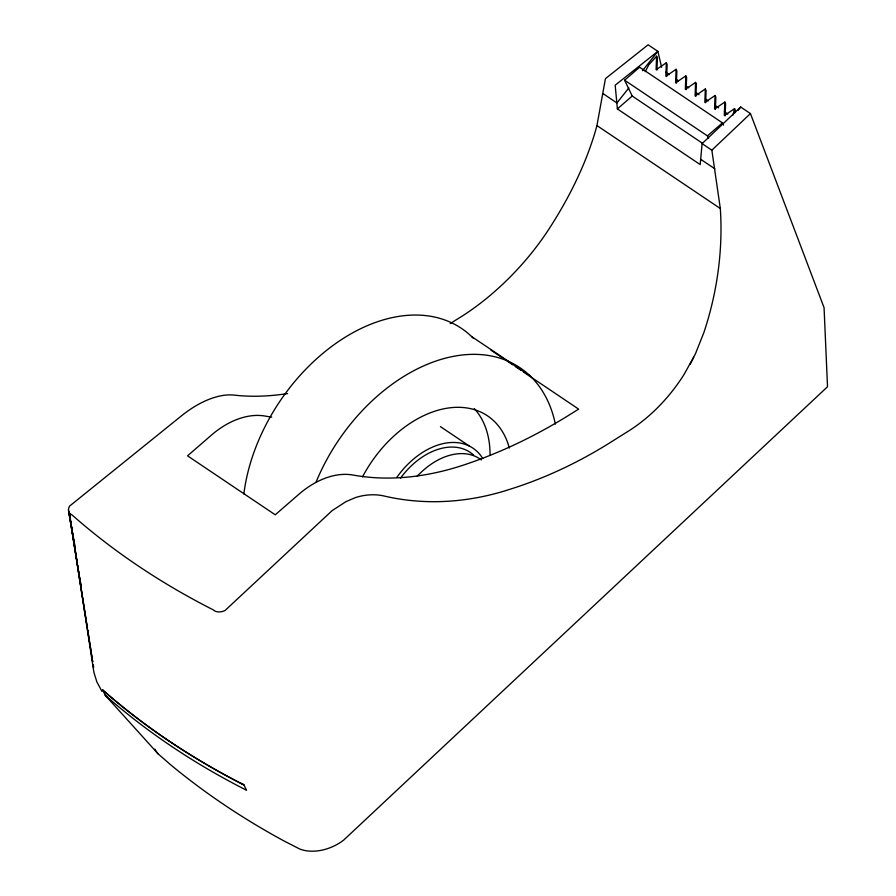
<?xml version="1.0" encoding="UTF-8"?>
<svg xmlns="http://www.w3.org/2000/svg" width="896" height="896" viewBox="0 0 896 896"><rect width="100%" height="100%" fill="white"/><g stroke="black" fill="none" stroke-linecap="round" stroke-linejoin="round"><path stroke-width="1.34" d="M645.221 71.669L648.794 64.837L656.6 56.213L656.107 69.742L666.344 62.765L667.128 64.4L666.68 76.574M656.936 70.022L657.384 57.848L656.6 56.213M666.344 62.765L665.851 76.294L676.088 69.306L676.872 70.952L676.424 83.126M676.088 69.306L675.595 82.846L685.832 75.858L686.616 77.493L686.168 89.678M685.832 75.858L685.339 89.398L695.576 82.41L696.36 84.045L695.912 96.23M695.576 82.41L695.083 95.95L705.32 88.962L706.104 90.597L705.656 102.782M705.32 88.962L704.827 102.491L715.064 95.514L715.848 97.149L715.411 109.323M715.064 95.514L714.571 109.043L724.808 102.066L725.592 103.701L725.155 115.875M724.808 102.066L724.315 115.595L734.552 108.618L735.336 110.253L734.686 112.896M450.173 323.568L461.698 316.411A161.762 84.146 -47.5 0 0 549.237 228.614A271.97 141.467 -47.5 0 0 596.949 125.574L605.438 78.646L648.122 44.8L657.866 51.352L615.182 85.198L617.378 108.92L700.202 164.595L702.106 143.629L740.701 107.027L750.445 113.579L824.062 307.653L827.523 386.747L343.672 840.101A38.069 25.962 -25.7 0 1 299.443 848.87L283.64 840.762A1205.814 822.36 -25.7 0 1 170.699 764.826L158.155 753.894L105.213 695.24L102.67 689.976C145.398 727.597 193.234 759.203 243.97 784.952L246.501 790.216A1159.536 790.798 -25.7 0 1 105.213 695.24L107.531 696.797M732.928 115.226L734.552 108.618M506.027 490.482A491.702 387.184 -67.2 0 0 607.522 444.248L630.448 429.845A162.613 128.05 -67.2 0 0 684.163 374.315L695.307 354.122L703.875 332.562A272.787 217.549 -69.1 0 0 720.317 208.499L711.85 150.181L702.106 143.629M690.122 364.47L693.728 357.269M738.203 110.298L740.701 107.027M628.869 87.909L616.918 102.962L603.243 93.766M642.51 70.706L657.866 51.352L661.629 67.301M711.85 150.181L750.445 113.579M702.397 143.203L632.218 96.029L624.613 80.214L639.632 67.189L722.456 122.864L723.542 125.126M617.378 108.92L632.218 96.029M708.613 138.331L707.437 135.89L722.456 122.864M700.728 159.342L714.829 168.773M665.706 72.285L669.155 74.603M676.054 79.24L678.35 80.786M686.403 86.206L688.71 87.752M695.61 92.389L699.059 94.707M705.97 99.344L708.266 100.901M715.165 105.538L718.614 107.856M724.371 111.72L727.821 114.038M624.613 80.214L707.437 135.89M596.949 125.574L720.317 208.51M471.52 336.482L529.984 375.782M490.963 350.168L504.806 359.475M507.114 361.032L512.882 364.907M515.189 366.464L520.968 370.339M523.275 371.885L578.659 409.125L566.507 416.685A501.917 340.827 -56.1 0 1 466.648 464.016A338.195 229.656 -56.1 0 1 353.147 475.059A78.355 53.2 -56.1 0 0 298.491 494.614L275.24 514.797L187.544 455.84L210.795 435.658A78.355 53.2 -56.1 0 1 265.451 416.114A338.195 229.656 -56.1 0 0 271.723 417.133M440.44 426.63L469.347 446.062M241.651 783.395L243.97 784.952C193.301 759.08 145.41 727.574 102.67 689.976M101.965 691.421L96.869 681.923L93.923 672.47L69.328 512.77L87.293 627.334M68.51 510.485L72.979 535.08M73.405 537.365L73.976 540.546M74.402 542.842L74.894 545.586M68.667 511.291L77.403 563.394M77.885 565.734L78.322 568.87M78.803 571.245L79.24 574.358M79.699 577.091L80.158 579.835M80.64 582.254L81.077 585.323M68.936 512.064L92.691 661.864M87.718 630.101L92.691 661.842M417.256 476.19A63.974 43.445 -56.1 0 1 481.365 459.962M287.616 393.557A350.65 194.499 -47.5 0 1 234.214 395.114A78.232 42.381 -48 0 0 181.395 415.901L69.574 506.106A10.786 7.358 -25.7 0 0 71.971 514.886A1159.536 790.798 -25.7 0 0 213.259 609.862A10.786 7.358 -25.7 0 0 224.974 610.568L332.114 510.642L345.856 501.704L355.365 497.616A77.638 61.13 -67.2 0 1 384.373 496.07A335.227 263.973 -67.2 0 0 506.027 490.538M158.155 753.894A38.069 25.962 -25.7 0 1 154.93 749.146M316.019 482.227A162.019 110.018 -56.1 0 1 447.686 357.605A162.019 110.018 -56.1 0 1 555.363 424.133M362.522 476.885A103.958 70.594 -56.1 0 1 444.573 408.654A103.958 70.594 -56.1 0 1 509.32 448.034M243.858 493.976A162.019 110.018 -56.1 0 1 338.688 341.443A162.019 110.018 -56.1 0 1 473.379 338.33M400.467 478.184A63.974 43.445 -56.1 0 1 473.547 455.034M396.794 477.422A69.026 46.872 -56.1 0 1 482.81 458.618M474.275 408.587A103.958 70.594 -56.1 0 1 490.056 455.291M93.565 667.363L93.128 664.619L93.565 667.363"/></g></svg>
